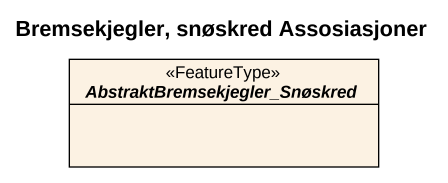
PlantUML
@startuml
title Bremsekjegler, snøskred Assosiasjoner
hide circle
hide empty members
abstract class "AbstraktBremsekjegler_Snøskred" as AbstraktBremsekjegler <<FeatureType>>
@enduml
